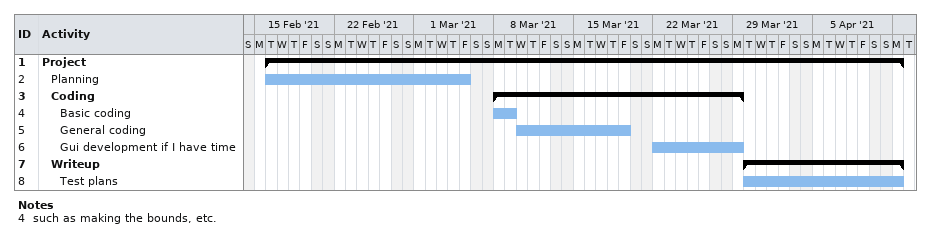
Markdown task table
| ID | Level | Task | Start | Finish |
|---|---|---|---|---|
| 1 | 1 | **Project** | 2021-02-16 | 2021-04-12 |
| 2 | 2 | Planning | 2021-02-16 | 2021-03-05 |
| 3 | 2 | **Coding** | 2021-03-08 | 2021-03-29 |
| 4 | 3 | Basic coding | 2021-03-08 | 2021-03-09 |
| 5 | 3 | General coding | 2021-03-10 | 2021-03-19 |
| 6 | 3 | Gui development if I have time | 2021-03-22 | 2021-03-29 |
| 7 | 2 | **Writeup** | 2021-03-30 | 2021-04-12 |
| 8 | 3 | Test plans | 2021-03-30 | 2021-04-12 |

Notes
- 4: such as making the bounds, etc.
